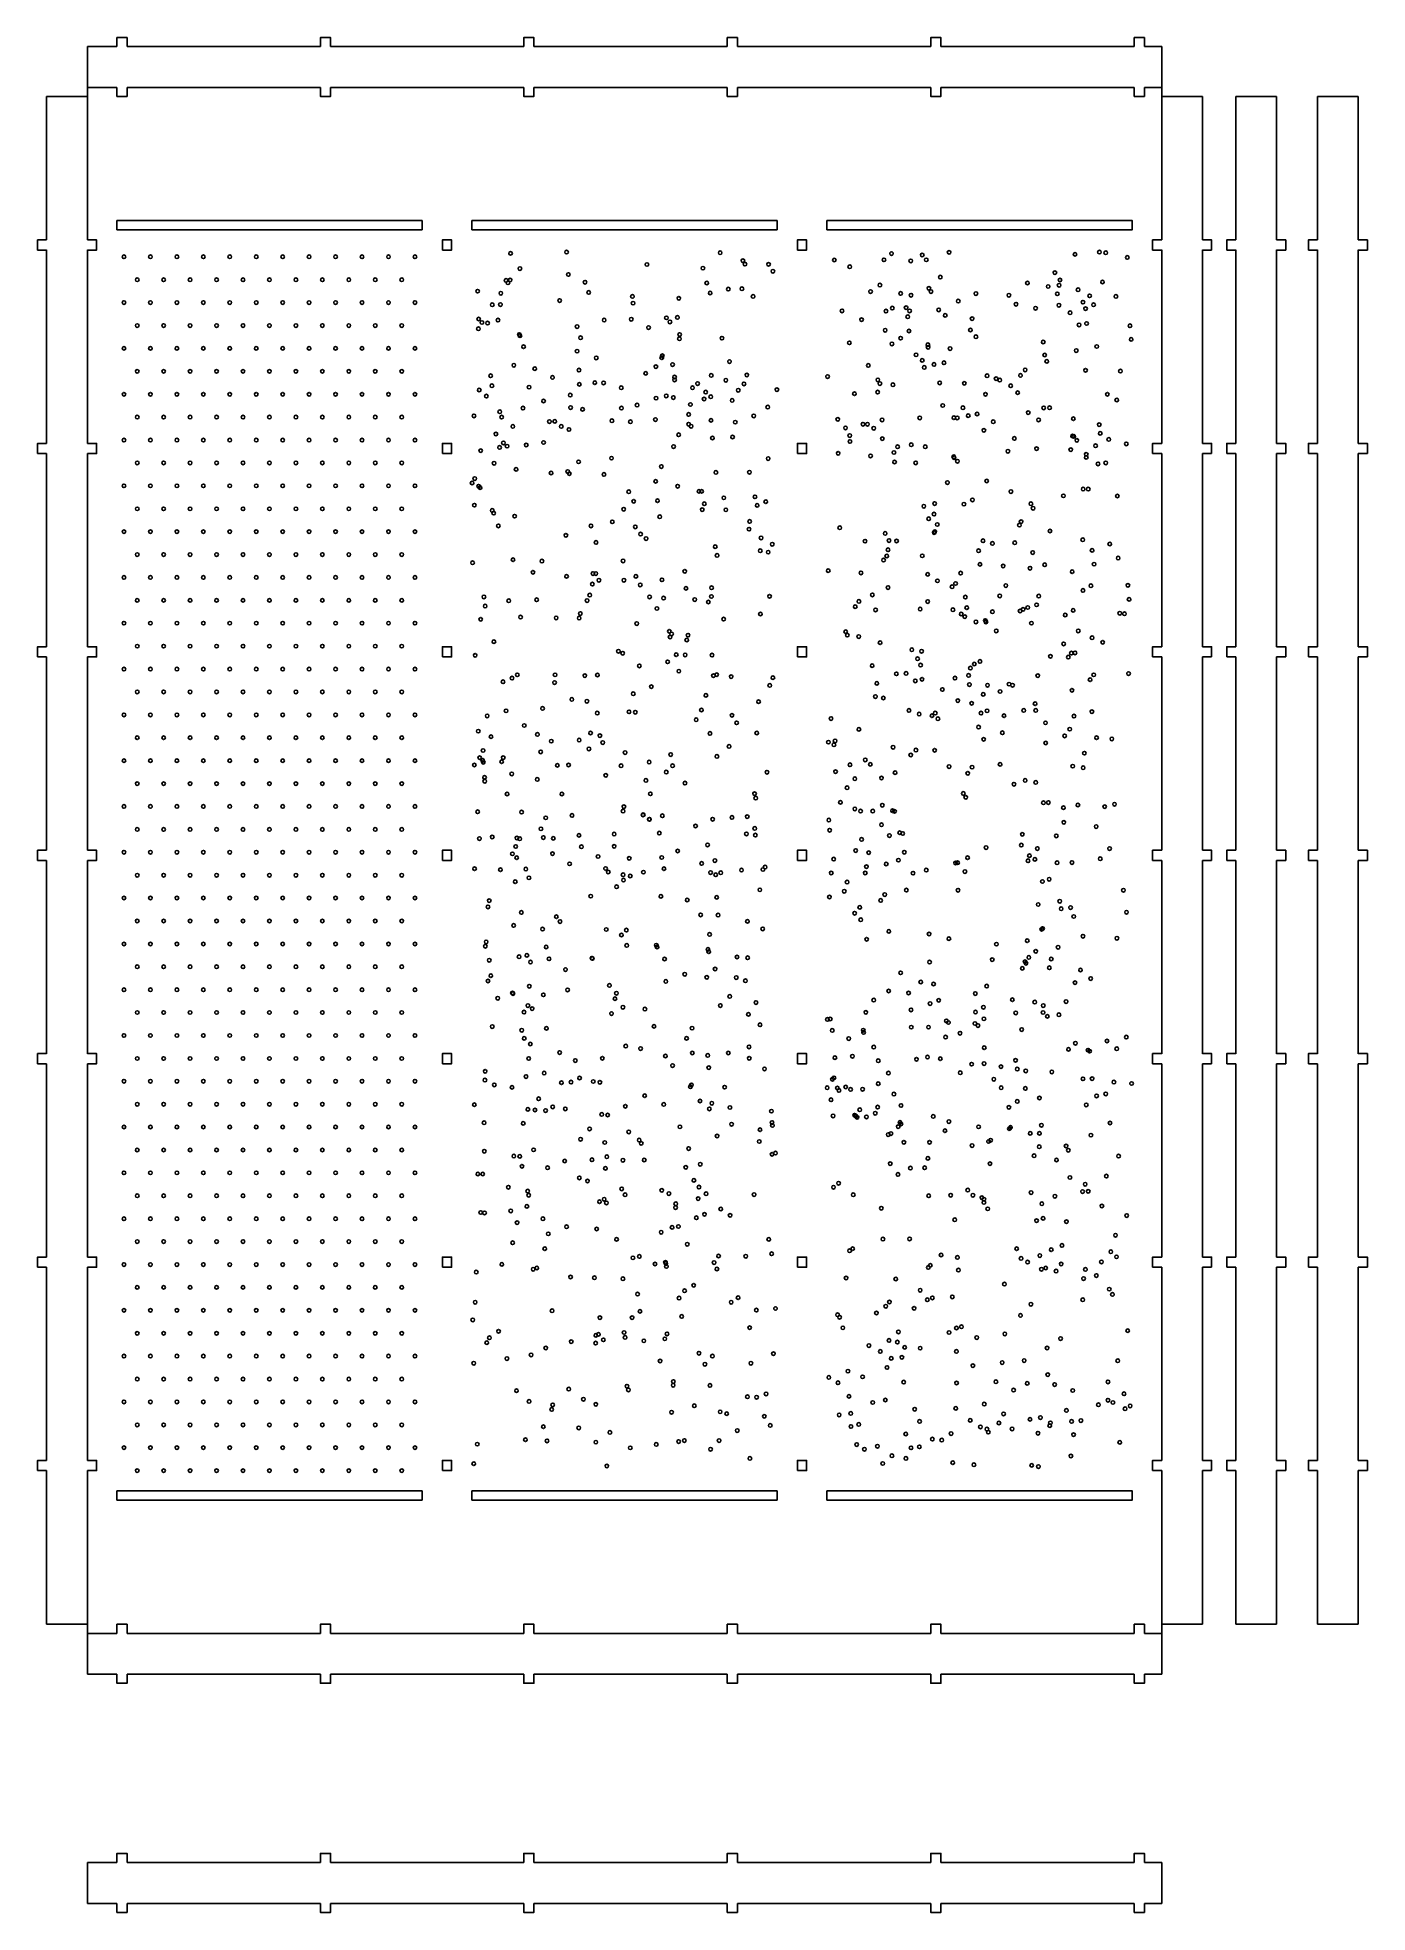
# Model space of a CAD drawing. Header units: millimetres. Extents: x -24 to 629, y -137 to 785.
import ezdxf

# ---------------------------------------------------------------- set-up
doc = ezdxf.new("R2010")
doc.units = ezdxf.units.MM

msp = doc.modelspace()

# ---------------------------------------------------------------- linework, layer by layer
for p, q in [((0, 780), (0, 760)), ((528, 780), (528, 760)), ((0, 755.5), (-20, 755.5)), ((548, 755.5), (528, 755.5)), ((584.49, 755.5), (564.49, 755.5)), ((624.64, 755.5), (604.64, 755.5)), ((0, 4.5), (-20, 4.5)), ((0, 0), (0, -20)), ((548, 4.5), (528, 4.5)), ((528, 0), (528, -20)), ((584.49, 4.5), (564.49, 4.5)), ((624.64, 4.5), (604.64, 4.5)), ((0, -112.71), (0, -132.71)), ((528, -112.71), (528, -132.71))]:
    msp.add_line(p, q)
for points in [[(19.5, 780), (19.5, 784.5), (14.5, 784.5), (14.5, 780)], [(119.5, 780), (119.5, 784.5), (114.5, 784.5), (114.5, 780)], [(219.5, 780), (219.5, 784.5), (214.5, 784.5), (214.5, 780)], [(319.5, 780), (319.5, 784.5), (314.5, 784.5), (314.5, 780)], [(419.5, 780), (419.5, 784.5), (414.5, 784.5), (414.5, 780)], [(519.5, 780), (519.5, 784.5), (514.5, 784.5), (514.5, 780)], [(0, 780), (14.5, 780)], [(19.5, 780), (114.5, 780)], [(119.5, 780), (214.5, 780)], [(214.5, 780), (214.54, 780)], [(219.5, 780), (314.5, 780)], [(319.5, 780), (414.5, 780)], [(419.5, 780), (514.5, 780)], [(519.5, 780), (528, 780)], [(14.5, 760), (0, 760), (0, 685)], [(0, 760), (14.5, 760)], [(14.5, 755.5), (19.5, 755.5), (19.5, 760)], [(14.5, 760), (14.5, 755.5)], [(19.5, 760), (19.5, 755.5), (14.5, 755.5), (14.5, 760)], [(114.5, 760), (19.5, 760)], [(19.5, 760), (114.5, 760)], [(114.5, 755.5), (119.5, 755.5), (119.5, 760)], [(114.5, 760), (114.5, 755.5)], [(119.5, 760), (119.5, 755.5), (114.5, 755.5), (114.5, 760)], [(214.5, 760), (119.5, 760)], [(119.5, 760), (214.5, 760)], [(214.5, 755.5), (219.5, 755.5), (219.5, 760), (219.47, 760)], [(214.5, 760), (214.5, 755.5)], [(214.5, 760), (214.54, 760)], [(219.5, 760), (219.5, 755.5), (214.5, 755.5), (214.5, 760)], [(314.5, 760), (219.5, 760)], [(219.5, 760), (314.5, 760)], [(314.5, 755.5), (319.5, 755.5), (319.5, 760), (319.5, 760)], [(314.51, 760), (314.5, 760), (314.5, 755.5)], [(319.5, 760), (319.5, 755.5), (314.5, 755.5), (314.5, 760)], [(414.5, 760), (319.5, 760)], [(319.5, 760), (414.5, 760)], [(414.5, 755.5), (419.5, 755.5), (419.5, 760)], [(414.58, 760), (414.5, 760), (414.5, 755.5)], [(419.5, 760), (419.5, 755.5), (414.5, 755.5), (414.5, 760)], [(514.5, 760), (419.5, 760)], [(419.5, 760), (514.5, 760)], [(514.5, 755.5), (519.5, 755.5), (519.5, 760)], [(514.5, 760), (514.5, 755.5)], [(519.5, 760), (519.5, 755.5), (514.5, 755.5), (514.5, 760)], [(528, 685), (528, 760), (519.5, 760)], [(519.5, 760), (528, 760)], [(-20, 685), (-20, 755.5)], [(0, 685), (0, 755.5)], [(528, 685), (528, 755.5)], [(548, 685), (548, 755.5)], [(564.49, 685), (564.49, 755.5)], [(584.49, 685), (584.49, 755.5)], [(604.64, 685), (604.64, 755.5)], [(624.64, 685), (624.64, 755.5)], [(-20, 685), (-24.5, 685), (-24.5, 680)], [(0, 680), (4.5, 680), (4.5, 685), (0, 685)], [(0, 685), (4.5, 685), (4.5, 680)], [(528, 685), (523.5, 685), (523.5, 680)], [(528, 685), (523.5, 685), (523.5, 680)], [(548, 685), (552.5, 685), (552.5, 680)], [(564.49, 685), (559.99, 685), (559.99, 680)], [(584.49, 685), (588.99, 685), (588.99, 680)], [(604.64, 685), (600.14, 685), (600.14, 680)], [(624.64, 685), (629.14, 685), (629.14, 680)], [(-24.5, 680), (-20, 680), (-20, 680.04)], [(-20, 585), (-20, 680)], [(4.5, 680), (0, 680), (0, 680.04)], [(0, 680), (0, 585)], [(0, 585), (0, 680)], [(523.5, 680), (528, 680), (528, 680.04)], [(523.5, 680), (528, 680), (528, 680.04)], [(528, 585), (528, 680)], [(528, 585), (528, 680)], [(552.5, 680), (548, 680), (548, 680.04)], [(548, 585), (548, 680)], [(559.99, 680), (564.49, 680), (564.49, 680.04)], [(564.49, 585), (564.49, 680)], [(588.99, 680), (584.49, 680), (584.49, 680.04)], [(584.49, 585), (584.49, 680)], [(600.14, 680), (604.64, 680), (604.64, 680.04)], [(604.64, 585), (604.64, 680)], [(629.14, 680), (624.64, 680), (624.64, 680.04)], [(624.64, 585), (624.64, 680)], [(-20, 585), (-24.5, 585), (-24.5, 580)], [(0, 580), (4.5, 580), (4.5, 585), (0, 585)], [(0, 585), (4.5, 585), (4.5, 580)], [(528, 585), (523.5, 585), (523.5, 580)], [(528, 585), (523.5, 585), (523.5, 580)], [(548, 585), (552.5, 585), (552.5, 580)], [(564.49, 585), (559.99, 585), (559.99, 580)], [(584.49, 585), (588.99, 585), (588.99, 580)], [(604.64, 585), (600.14, 585), (600.14, 580)], [(624.64, 585), (629.14, 585), (629.14, 580)], [(-24.5, 580), (-20, 580), (-20, 580.05)], [(-20, 485), (-20, 580)], [(4.5, 580), (0, 580), (0, 580.05)], [(0, 580), (0, 485)], [(0, 485), (0, 580)], [(523.5, 580), (528, 580), (528, 580.05)], [(523.5, 580), (528, 580), (528, 580.05)], [(528, 485), (528, 580)], [(528, 485), (528, 580)], [(552.5, 580), (548, 580), (548, 580.05)], [(548, 485), (548, 580)], [(559.99, 580), (564.49, 580), (564.49, 580.05)], [(564.49, 485), (564.49, 580)], [(588.99, 580), (584.49, 580), (584.49, 580.05)], [(584.49, 485), (584.49, 580)], [(600.14, 580), (604.64, 580), (604.64, 580.05)], [(604.64, 485), (604.64, 580)], [(629.14, 580), (624.64, 580), (624.64, 580.05)], [(624.64, 485), (624.64, 580)], [(-20, 485), (-24.5, 485), (-24.5, 480)], [(-24.5, 480), (-20, 480)], [(-20, 385), (-20, 480)], [(0, 480), (4.5, 480), (4.5, 485), (0, 485)], [(0, 485), (4.5, 485), (4.5, 480)], [(0, 480), (0, 385)], [(0, 385), (0, 480)], [(4.5, 480), (0, 480)], [(528, 485), (523.5, 485), (523.5, 480)], [(528, 485), (523.5, 485), (523.5, 480)], [(523.5, 480), (528, 480)], [(523.5, 480), (528, 480)], [(528, 385), (528, 480)], [(528, 385), (528, 480)], [(548, 485), (552.5, 485), (552.5, 480)], [(548, 385), (548, 480)], [(552.5, 480), (548, 480)], [(564.49, 485), (559.99, 485), (559.99, 480)], [(559.99, 480), (564.49, 480)], [(564.49, 385), (564.49, 480)], [(584.49, 485), (588.99, 485), (588.99, 480)], [(584.49, 385), (584.49, 480)], [(588.99, 480), (584.49, 480)], [(604.64, 485), (600.14, 485), (600.14, 480)], [(600.14, 480), (604.64, 480)], [(604.64, 385), (604.64, 480)], [(624.64, 485), (629.14, 485), (629.14, 480)], [(624.64, 385), (624.64, 480)], [(629.14, 480), (624.64, 480)], [(-20, 384.99), (-20, 385), (-24.5, 385), (-24.5, 380)], [(-24.5, 380), (-20, 380)], [(-20, 285), (-20, 380)], [(0, 380), (4.5, 380), (4.5, 385), (0, 385)], [(0, 384.99), (0, 385), (4.5, 385), (4.5, 380)], [(0, 380), (0, 285)], [(0, 285), (0, 380)], [(4.5, 380), (0, 380)], [(528, 384.99), (528, 385), (523.5, 385), (523.5, 380)], [(528, 384.99), (528, 385), (523.5, 385), (523.5, 380)], [(523.5, 380), (528, 380)], [(523.5, 380), (528, 380)], [(528, 285), (528, 380)], [(528, 285), (528, 380)], [(548, 384.99), (548, 385), (552.5, 385), (552.5, 380)], [(548, 285), (548, 380)], [(552.5, 380), (548, 380)], [(564.49, 384.99), (564.49, 385), (559.99, 385), (559.99, 380)], [(559.99, 380), (564.49, 380)], [(564.49, 285), (564.49, 380)], [(584.49, 384.99), (584.49, 385), (588.99, 385), (588.99, 380)], [(584.49, 285), (584.49, 380)], [(588.99, 380), (584.49, 380)], [(604.64, 384.99), (604.64, 385), (600.14, 385), (600.14, 380)], [(600.14, 380), (604.64, 380)], [(604.64, 285), (604.64, 380)], [(624.64, 384.99), (624.64, 385), (629.14, 385), (629.14, 380)], [(624.64, 285), (624.64, 380)], [(629.14, 380), (624.64, 380)], [(-20, 284.97), (-20, 285), (-24.5, 285), (-24.5, 280)], [(-24.5, 280), (-20, 280)], [(-20, 185), (-20, 280)], [(0, 280), (4.5, 280), (4.5, 285), (0, 285)], [(0, 284.97), (0, 285), (4.5, 285), (4.5, 280)], [(0, 280), (0, 185)], [(0, 185), (0, 280)], [(4.5, 280), (0, 280)], [(528, 284.97), (528, 285), (523.5, 285), (523.5, 280)], [(528, 284.97), (528, 285), (523.5, 285), (523.5, 280)], [(523.5, 280), (528, 280)], [(523.5, 280), (528, 280)], [(528, 185), (528, 280)], [(528, 185), (528, 280)], [(548, 284.97), (548, 285), (552.5, 285), (552.5, 280)], [(548, 185), (548, 280)], [(552.5, 280), (548, 280)], [(564.49, 284.97), (564.49, 285), (559.99, 285), (559.99, 280)], [(559.99, 280), (564.49, 280)], [(564.49, 185), (564.49, 280)], [(584.49, 284.97), (584.49, 285), (588.99, 285), (588.99, 280)], [(584.49, 185), (584.49, 280)], [(588.99, 280), (584.49, 280)], [(604.64, 284.97), (604.64, 285), (600.14, 285), (600.14, 280)], [(600.14, 280), (604.64, 280)], [(604.64, 185), (604.64, 280)], [(624.64, 284.97), (624.64, 285), (629.14, 285), (629.14, 280)], [(624.64, 185), (624.64, 280)], [(629.14, 280), (624.64, 280)], [(-20, 185), (-24.5, 185), (-24.5, 180)], [(0, 185), (4.5, 185), (4.5, 180)], [(0.03, 180), (4.5, 180), (4.5, 185), (0.03, 185)], [(528, 185), (523.5, 185), (523.5, 180)], [(528, 185), (523.5, 185), (523.5, 180)], [(548, 185), (552.5, 185), (552.5, 180)], [(564.49, 185), (559.99, 185), (559.99, 180)], [(584.49, 185), (588.99, 185), (588.99, 180)], [(604.64, 185), (600.14, 185), (600.14, 180)], [(624.64, 185), (629.14, 185), (629.14, 180)], [(-24.5, 180), (-20, 180), (-20, 180.06)], [(-20, 85), (-20, 180)], [(4.5, 180), (0, 180), (0, 180.06)], [(0, 180), (0.03, 180)], [(0, 180), (0, 85)], [(0, 85), (0, 180)], [(523.5, 180), (528, 180), (528, 180.06)], [(523.5, 180), (528, 180), (528, 180.06)], [(528, 85), (528, 180)], [(528, 85), (528, 180)], [(552.5, 180), (548, 180), (548, 180.06)], [(548, 85), (548, 180)], [(559.99, 180), (564.49, 180), (564.49, 180.06)], [(564.49, 85), (564.49, 180)], [(588.99, 180), (584.49, 180), (584.49, 180.06)], [(584.49, 85), (584.49, 180)], [(600.14, 180), (604.64, 180), (604.64, 180.06)], [(604.64, 85), (604.64, 180)], [(629.14, 180), (624.64, 180), (624.64, 180.06)], [(624.64, 85), (624.64, 180)], [(-20, 85), (-24.5, 85), (-24.5, 80)], [(0, 80), (4.5, 80), (4.5, 85), (0, 85)], [(0, 85), (4.5, 85), (4.5, 80)], [(528, 85), (523.5, 85), (523.5, 80)], [(528, 85), (523.5, 85), (523.5, 80)], [(548, 85), (552.5, 85), (552.5, 80)], [(564.49, 85), (559.99, 85), (559.99, 80)], [(584.49, 85), (588.99, 85), (588.99, 80)], [(604.64, 85), (600.14, 85), (600.14, 80)], [(624.64, 85), (629.14, 85), (629.14, 80)], [(-24.5, 80), (-20, 80)], [(-20, 4.5), (-20, 80)], [(0, 80), (0, 0)], [(0, 4.5), (0, 80)], [(4.5, 80), (0, 80)], [(519.5, 0), (528, 0), (528, 80)], [(523.5, 80), (528, 80)], [(523.5, 80), (528, 80)], [(528, 4.5), (528, 80)], [(548, 4.5), (548, 80)], [(552.5, 80), (548, 80)], [(559.99, 80), (564.49, 80)], [(564.49, 4.5), (564.49, 80)], [(588.99, 80), (584.49, 80)], [(584.49, 4.5), (584.49, 80)], [(600.14, 80), (604.64, 80)], [(604.64, 4.5), (604.64, 80)], [(624.64, 4.5), (624.64, 80)], [(629.14, 80), (624.64, 80)], [(0, 0), (14.5, 0)], [(0, 0), (14.5, 0)], [(19.5, 0), (19.5, 4.5), (14.5, 4.5), (14.5, 0)], [(19.5, 0), (19.5, 4.5), (14.5, 4.5), (14.5, 0)], [(19.5, 0), (114.5, 0)], [(19.5, 0), (114.5, 0)], [(119.5, 0), (119.5, 4.5), (114.5, 4.5), (114.5, 0)], [(119.5, 0), (119.5, 4.5), (114.5, 4.5), (114.5, 0)], [(119.5, 0), (214.5, 0)], [(119.5, 0), (214.5, 0)], [(219.5, 0), (219.5, 4.5), (214.5, 4.5), (214.5, 0)], [(219.5, 0), (219.5, 4.5), (214.5, 4.5), (214.5, 0)], [(214.5, 0), (214.54, 0)], [(214.5, 0), (214.54, 0)], [(219.5, 0), (314.5, 0)], [(219.5, 0), (314.5, 0)], [(319.5, 0), (319.5, 4.5), (314.5, 4.5), (314.5, 0)], [(319.5, 0), (319.5, 4.5), (314.5, 4.5), (314.5, 0)], [(319.5, 0), (414.5, 0)], [(319.5, 0), (414.5, 0)], [(419.5, 0), (419.5, 4.5), (414.5, 4.5), (414.5, 0)], [(419.5, 0), (419.5, 4.5), (414.5, 4.5), (414.5, 0)], [(419.5, 0), (514.5, 0)], [(419.5, 0), (514.5, 0)], [(519.5, 0), (519.5, 4.5), (514.5, 4.5), (514.5, 0)], [(519.5, 0), (519.5, 4.5), (514.5, 4.5), (514.5, 0)], [(519.5, 0), (528, 0)], [(0, -20), (14.5, -20)], [(19.5, -20), (19.5, -24.5), (14.5, -24.5), (14.5, -20)], [(19.5, -20), (114.5, -20)], [(119.5, -20), (119.5, -24.5), (114.5, -24.5), (114.5, -20)], [(119.5, -20), (214.5, -20)], [(214.5, -20), (214.54, -20)], [(219.5, -20), (219.5, -24.5), (214.5, -24.5), (214.5, -20)], [(219.5, -20), (314.5, -20)], [(319.5, -20), (319.5, -24.5), (314.5, -24.5), (314.5, -20)], [(319.5, -20), (414.5, -20)], [(419.5, -20), (419.5, -24.5), (414.5, -24.5), (414.5, -20)], [(419.5, -20), (514.5, -20)], [(519.5, -20), (519.5, -24.5), (514.5, -24.5), (514.5, -20)], [(519.5, -20), (528, -20)], [(19.5, -112.71), (19.5, -108.21), (14.5, -108.21), (14.5, -112.71)], [(119.5, -112.71), (119.5, -108.21), (114.5, -108.21), (114.5, -112.71)], [(219.5, -112.71), (219.5, -108.21), (214.5, -108.21), (214.5, -112.71)], [(319.5, -112.71), (319.5, -108.21), (314.5, -108.21), (314.5, -112.71)], [(419.5, -112.71), (419.5, -108.21), (414.5, -108.21), (414.5, -112.71)], [(519.5, -112.71), (519.5, -108.21), (514.5, -108.21), (514.5, -112.71)], [(0, -112.71), (14.5, -112.71)], [(19.5, -112.71), (114.5, -112.71)], [(119.5, -112.71), (214.5, -112.71)], [(214.5, -112.71), (214.54, -112.71)], [(219.5, -112.71), (314.5, -112.71)], [(319.5, -112.71), (414.5, -112.71)], [(419.5, -112.71), (514.5, -112.71)], [(519.5, -112.71), (528, -112.71)], [(0, -132.71), (14.5, -132.71)], [(19.5, -132.71), (19.5, -137.21), (14.5, -137.21), (14.5, -132.71)], [(19.5, -132.71), (114.5, -132.71)], [(119.5, -132.71), (119.5, -137.21), (114.5, -137.21), (114.5, -132.71)], [(119.5, -132.71), (214.5, -132.71)], [(214.5, -132.71), (214.54, -132.71)], [(219.5, -132.71), (219.5, -137.21), (214.5, -137.21), (214.5, -132.71)], [(219.5, -132.71), (314.5, -132.71)], [(319.5, -132.71), (319.5, -137.21), (314.5, -137.21), (314.5, -132.71)], [(319.5, -132.71), (414.5, -132.71)], [(419.5, -132.71), (419.5, -137.21), (414.5, -137.21), (414.5, -132.71)], [(419.5, -132.71), (514.5, -132.71)], [(519.5, -132.71), (519.5, -137.21), (514.5, -137.21), (514.5, -132.71)], [(519.5, -132.71), (528, -132.71)]]:
    msp.add_lwpolyline(points)
for points in [[(14.5, 690), (164.5, 690), (164.5, 694.5), (14.5, 694.5)], [(189, 690), (339, 690), (339, 694.5), (189, 694.5)], [(363.5, 690), (513.5, 690), (513.5, 694.5), (363.5, 694.5)], [(174.5, 680), (179, 680), (179, 685), (174.5, 685)], [(349, 680), (353.5, 680), (353.5, 685), (349, 685)], [(174.5, 580), (179, 580), (179, 585), (174.5, 585)], [(349, 580), (353.5, 580), (353.5, 585), (349, 585)], [(174.5, 480), (179, 480), (179, 485), (174.5, 485)], [(349, 480), (353.5, 480), (353.5, 485), (349, 485)], [(174.5, 380), (179, 380), (179, 385), (174.5, 385)], [(349, 380), (353.5, 380), (353.5, 385), (349, 385)], [(174.5, 280), (179, 280), (179, 285), (174.5, 285)], [(349, 280), (353.5, 280), (353.5, 285), (349, 285)], [(174.5, 180), (179, 180), (179, 185), (174.5, 185)], [(349, 180), (353.5, 180), (353.5, 185), (349, 185)], [(174.5, 80), (179, 80), (179, 85), (174.5, 85)], [(349, 80), (353.5, 80), (353.5, 85), (349, 85)], [(14.5, 70), (164.5, 70), (164.5, 65.5), (14.5, 65.5)], [(189, 70), (339, 70), (339, 65.5), (189, 65.5)], [(363.5, 70), (513.5, 70), (513.5, 65.5), (363.5, 65.5)]]:
    msp.add_lwpolyline(points, close=True)
for centre in [(18, 676.7), (31, 676.7), (44, 676.7), (57, 676.7), (70, 676.7), (83, 676.7), (96, 676.7), (109, 676.7), (122, 676.7), (135, 676.7), (148, 676.7), (161, 676.7), (208, 678.4), (235.5, 679), (275, 672.9), (311, 678.7), (322.2, 674.8), (323.2, 673.1), (334.8, 673), (367.1, 675.1), (391.5, 675.2), (395.2, 678.3), (404.7, 674.7), (410.3, 677.6), (412.3, 675.2), (423.5, 678.9), (485.4, 677.9), (497.4, 679), (500.5, 678.7), (511.1, 676.4), (24.5, 665.4), (37.5, 665.4), (50.5, 665.4), (63.5, 665.4), (76.5, 665.4), (89.5, 665.4), (102.5, 665.4), (115.5, 665.4), (128.5, 665.4), (141.5, 665.4), (154.5, 665.4), (205.8, 665.1), (206.7, 663.9), (207.8, 665.3), (212.6, 670.9), (236.4, 668), (244.6, 664.2), (302.5, 671.1), (304.4, 663.8), (336.9, 669.6), (374.7, 671.8), (389.5, 662.8), (419.2, 666.7), (462, 663.8), (475.5, 668.9), (478, 665.3), (498.9, 664.3), (18, 654.2), (31, 654.2), (44, 654.2), (57, 654.2), (70, 654.2), (83, 654.2), (96, 654.2), (109, 654.2), (122, 654.2), (135, 654.2), (148, 654.2), (161, 654.2), (191.8, 659.8), (203.2, 658.8), (232.1, 655.2), (246.4, 659.2), (267.9, 657.2), (268.2, 653.9), (290.7, 656.3), (306.1, 658.9), (315, 660.8), (321.7, 661), (327.2, 657.2), (384.9, 659.6), (399.7, 658.7), (404.8, 657.8), (413.6, 661.2), (414.6, 659.6), (428, 654.9), (436.7, 658.6), (452.9, 657.8), (472.2, 662.1), (476.7, 658.5), (477.6, 662.7), (486.9, 660.5), (489.3, 654.4), (492.6, 657.5), (505.5, 657.2), (192.3, 646.1), (193.9, 644.4), (199, 653.1), (201.8, 645.6), (203, 653.2), (254, 645.6), (267.3, 646), (284.6, 646.7), (286.3, 644.7), (290, 646.9), (370.9, 650.1), (380.5, 645.8), (392.5, 650), (395.6, 651.5), (402.4, 651.7), (403.2, 647.2), (404.1, 650.1), (418.4, 650.6), (421.6, 647.9), (434.8, 646.3), (456.4, 653.4), (466, 651.4), (477.5, 652.9), (483, 649.2), (490.6, 651.2), (494.5, 653.1), (24.5, 642.9), (37.5, 642.9), (50.5, 642.9), (63.5, 642.9), (76.5, 642.9), (89.5, 642.9), (102.5, 642.9), (115.5, 642.9), (128.5, 642.9), (141.5, 642.9), (154.5, 642.9), (192.2, 641.3), (196.7, 644.1), (212.3, 638.5), (212.6, 637.9), (240.7, 642.4), (242.4, 636.9), (275.8, 641.9), (291, 636.4), (291.1, 638.5), (311.9, 636.7), (392.1, 640.6), (399.7, 636.7), (403.8, 640.2), (434, 640.7), (436.7, 637.4), (487.4, 643.2), (491.1, 643.9), (512.4, 642.8), (513, 636.1), (18, 631.7), (31, 631.7), (44, 631.7), (57, 631.7), (70, 631.7), (83, 631.7), (96, 631.7), (109, 631.7), (122, 631.7), (135, 631.7), (148, 631.7), (161, 631.7), (214.4, 632.5), (240.7, 630.3), (250.1, 627), (282.3, 627.1), (282.6, 628.1), (374.5, 634.4), (395.4, 633.9), (407.3, 628.5), (413.1, 633.5), (413.2, 632.2), (424, 631.6), (469.8, 634.8), (470.5, 628.4), (486, 630.6), (496.1, 632.6), (24.5, 620.4), (37.5, 620.4), (50.5, 620.4), (63.5, 620.4), (76.5, 620.4), (89.5, 620.4), (102.5, 620.4), (115.5, 620.4), (128.5, 620.4), (141.5, 620.4), (154.5, 620.4), (198.2, 618.2), (209.6, 623.4), (219.9, 621.7), (228.6, 617.4), (241.6, 621), (274.4, 619.4), (279.4, 622.7), (287.6, 623.7), (288.6, 617.6), (306.6, 618.4), (315.6, 625.2), (324.1, 618.6), (363.8, 617.8), (383.8, 623.3), (410.3, 625.8), (411.3, 622.3), (416.1, 623.8), (421, 624.6), (442.2, 618.2), (446.6, 616.8), (458.6, 618.4), (460.9, 621.1), (471.5, 625.3), (490.6, 620.9), (507.7, 620.5), (18, 609.1), (31, 609.1), (44, 609.1), (57, 609.1), (70, 609.1), (83, 609.1), (96, 609.1), (109, 609.1), (122, 609.1), (135, 609.1), (148, 609.1), (161, 609.1), (192.6, 611.2), (196.1, 608.2), (198.8, 613.3), (217.1, 612.6), (237.3, 608.7), (241.8, 614), (249.4, 614.8), (253.7, 614.7), (262.4, 612.3), (284.5, 608.3), (288, 607.5), (288.6, 616.2), (297.4, 612.3), (299.9, 614.4), (303.9, 610.2), (306.4, 607.9), (313.8, 616), (319.9, 611.1), (322.7, 614.2), (338.9, 611.4), (377, 609.4), (388.4, 610.2), (388.5, 616.2), (389.5, 614.4), (395.9, 613.8), (418.9, 614.7), (431, 614.5), (441.4, 609.1), (448.4, 616.1), (453.8, 613.3), (457.2, 609.9), (501.3, 609.1), (190, 598.5), (202.7, 600.5), (214.1, 602.3), (224.2, 605.8), (237.5, 602.6), (243.4, 601.7), (262.5, 602.3), (270.2, 603.8), (279.5, 607.2), (295.5, 599.2), (296.4, 604.1), (303.1, 606.8), (316.9, 606.1), (327.5, 598.5), (334.4, 602.8), (420.4, 603.6), (430.3, 602.5), (432.9, 598.6), (437.3, 599.4), (462.4, 600.1), (470, 602.4), (472.9, 602.5), (505.9, 606.3), (24.5, 597.9), (37.5, 597.9), (50.5, 597.9), (63.5, 597.9), (76.5, 597.9), (89.5, 597.9), (102.5, 597.9), (115.5, 597.9), (128.5, 597.9), (141.5, 597.9), (154.5, 597.9), (200.8, 589.6), (203.6, 597.9), (209.1, 593.3), (227.1, 595.7), (229.7, 595.8), (232.9, 593.3), (236.7, 591.8), (257.8, 596.1), (266.9, 595.6), (279.2, 596.7), (290.6, 589.2), (295.5, 594.4), (296.7, 593.4), (306.5, 596.3), (318.4, 595.4), (368.8, 596.8), (372.6, 592.6), (381.2, 594.4), (383.4, 594.4), (386.5, 592.4), (390.6, 596.5), (409.1, 597.5), (425.9, 597.6), (427.5, 597.5), (440.6, 591.4), (445.2, 595.6), (467.5, 596.5), (484.6, 597.1), (497.3, 594.2), (497.8, 589.9), (18, 586.6), (31, 586.6), (44, 586.6), (57, 586.6), (70, 586.6), (83, 586.6), (96, 586.6), (109, 586.6), (122, 586.6), (135, 586.6), (148, 586.6), (161, 586.6), (193.3, 581.4), (202.6, 583), (204.5, 585.2), (206.3, 583.6), (215.7, 584.2), (224.2, 585.4), (288.1, 583.4), (307.2, 587.6), (317.1, 588.1), (369, 580.1), (374.7, 588.8), (374.8, 585.9), (390.7, 587.3), (396.4, 580.5), (398.2, 583.3), (404.9, 584.3), (411.8, 583.3), (452.4, 581.1), (455.6, 587.4), (466.5, 582.4), (483.3, 581.9), (484.2, 588.6), (484.8, 588.4), (486.3, 586.5), (495.5, 583.8), (502, 586.9), (510.6, 584.7), (24.5, 575.4), (37.5, 575.4), (50.5, 575.4), (63.5, 575.4), (76.5, 575.4), (89.5, 575.4), (102.5, 575.4), (115.5, 575.4), (128.5, 575.4), (141.5, 575.4), (154.5, 575.4), (199.9, 575.2), (210.7, 572.2), (236.1, 571.1), (241.4, 575.9), (257.6, 577.7), (282.1, 573.6), (308.9, 570.7), (325.4, 570.8), (334.6, 577.5), (384.9, 578.8), (396.7, 575.8), (407.1, 575.4), (425.8, 578.4), (426, 577.9), (427.6, 576.2), (490.9, 579.6), (490.9, 578.1), (496.7, 574.9), (500.5, 575.4), (18, 564.1), (31, 564.1), (44, 564.1), (57, 564.1), (70, 564.1), (83, 564.1), (96, 564.1), (109, 564.1), (122, 564.1), (135, 564.1), (148, 564.1), (161, 564.1), (189.1, 565.5), (190.4, 567.7), (192.3, 563.9), (193, 563.2), (227.9, 570.4), (236.9, 570.1), (253.9, 569.7), (279.3, 566.3), (290.1, 563.9), (300.6, 561.4), (301.9, 561.4), (422.7, 565.7), (442, 566.5), (489.4, 562.5), (491.9, 562.5), (24.5, 552.8), (37.5, 552.8), (50.5, 552.8), (63.5, 552.8), (76.5, 552.8), (89.5, 552.8), (102.5, 552.8), (115.5, 552.8), (128.5, 552.8), (141.5, 552.8), (154.5, 552.8), (190.2, 554.6), (263.6, 552.6), (266.1, 561.2), (268.5, 556.5), (280.2, 556.8), (302.2, 552.4), (303.2, 555.3), (312.8, 558.2), (313.8, 552.3), (328.1, 558.7), (329.2, 554.5), (333.4, 556.3), (411.1, 554.1), (416.4, 555.4), (430.8, 555.1), (435, 557.2), (453.9, 561.3), (463.7, 555.3), (464.8, 553.1), (479.7, 559.2), (506.2, 559.1), (199, 552), (199.7, 550.7), (202, 544.4), (210, 549.2), (247.5, 544.4), (258, 546.4), (269.3, 543.9), (281.3, 548.9), (325.5, 546.6), (369.8, 543.5), (413.5, 547.9), (416.1, 550.2), (417.7, 545.1), (458.1, 544.8), (458.9, 546.5), (18, 541.6), (31, 541.6), (44, 541.6), (57, 541.6), (70, 541.6), (83, 541.6), (96, 541.6), (109, 541.6), (122, 541.6), (135, 541.6), (148, 541.6), (161, 541.6), (235.2, 539.8), (250, 536.3), (271.9, 540.4), (274.6, 538.2), (308.6, 534.2), (325.2, 542.8), (331.1, 538.5), (336.6, 535.4), (382.2, 536.9), (392.1, 540.7), (394, 537.2), (397.7, 537), (416.2, 541.1), (416.5, 541.6), (440.2, 537.1), (444.8, 535.8), (455.8, 536.1), (473.1, 541.9), (489.2, 537.6), (502.5, 535.5), (24.5, 530.3), (37.5, 530.3), (50.5, 530.3), (63.5, 530.3), (76.5, 530.3), (89.5, 530.3), (102.5, 530.3), (115.5, 530.3), (128.5, 530.3), (141.5, 530.3), (154.5, 530.3), (189.3, 526.3), (209.2, 527.8), (223.4, 527.1), (263.3, 527.2), (309.5, 529.9), (330.7, 532.2), (334.6, 531.5), (391.3, 527.6), (392.9, 529.6), (393.5, 532.7), (410.3, 529.7), (438, 532.2), (438.7, 525.5), (450.1, 524.7), (464.6, 531.3), (470.5, 525.3), (493.8, 532.4), (494.8, 525.6), (506.6, 528.6), (18, 519.1), (31, 519.1), (44, 519.1), (57, 519.1), (70, 519.1), (83, 519.1), (96, 519.1), (109, 519.1), (122, 519.1), (135, 519.1), (148, 519.1), (161, 519.1), (219, 521.6), (235.5, 519.6), (248.2, 515.8), (248.5, 521), (249.9, 521), (251.4, 517.7), (263.7, 517.7), (269.6, 519.6), (271.7, 515.4), (282.4, 517.9), (293.6, 522.1), (364.1, 522.4), (380.2, 521.3), (413, 520.6), (417.8, 517.4), (426.7, 516.1), (429.2, 521.2), (463.3, 523.6), (484, 521.9), (24.5, 507.8), (37.5, 507.8), (50.5, 507.8), (63.5, 507.8), (76.5, 507.8), (89.5, 507.8), (102.5, 507.8), (115.5, 507.8), (128.5, 507.8), (141.5, 507.8), (154.5, 507.8), (194.9, 509.5), (207.1, 507.6), (220.8, 508.1), (245.6, 507.7), (246.9, 510.4), (276.3, 509.5), (283.2, 508.9), (294.2, 513.7), (298.5, 508.2), (305.2, 507), (306.7, 509.7), (306.8, 514), (335.3, 509.8), (379.2, 507.3), (385.8, 510.5), (393.5, 514.1), (413, 507.2), (425, 514.5), (431.5, 509.4), (448.4, 510), (451.4, 515.1), (467.6, 509.9), (489.3, 512.7), (493.2, 515), (511.4, 515.2), (512, 508.3), (193.3, 498.5), (195.5, 505), (212.9, 499.6), (230.4, 499.2), (241.7, 499.1), (242.3, 501.3), (279.9, 503.8), (312.7, 498.6), (330.8, 501.1), (377.4, 504.7), (387.4, 503.1), (409.3, 503.5), (425.4, 503.2), (429.5, 501.1), (431.2, 499.8), (432.2, 504.2), (436.7, 497.2), (441.3, 497.9), (441.6, 497.2), (444.8, 502.2), (458.4, 502.6), (459.9, 503.4), (462.2, 504.3), (466.5, 505.6), (480.6, 500.6), (484.5, 502.9), (507.4, 501.5), (509.7, 501.2), (18, 496.6), (31, 496.6), (44, 496.6), (57, 496.6), (70, 496.6), (83, 496.6), (96, 496.6), (109, 496.6), (122, 496.6), (135, 496.6), (148, 496.6), (161, 496.6), (270, 496.4), (286, 492.6), (286.4, 489.8), (287.1, 491.3), (294.6, 488.3), (295.2, 490.7), (372.7, 492.4), (373.5, 490.7), (379.1, 490), (446.7, 492.8), (464, 496.6), (487, 492.8), (493.8, 489.4), (24.5, 485.3), (37.5, 485.3), (50.5, 485.3), (63.5, 485.3), (76.5, 485.3), (89.5, 485.3), (102.5, 485.3), (115.5, 485.3), (128.5, 485.3), (141.5, 485.3), (154.5, 485.3), (190.6, 480.8), (199.8, 487.5), (261, 482.8), (263.1, 481.8), (289.4, 481.1), (293.8, 481), (307, 480.9), (389.6, 487), (405.2, 483.5), (408, 479.1), (410, 482.8), (473.3, 480.3), (479.8, 486.4), (482.1, 479.9), (483.6, 481.9), (485.4, 482), (499, 487.2), (18, 474), (31, 474), (44, 474), (57, 474), (70, 474), (83, 474), (96, 474), (109, 474), (122, 474), (135, 474), (148, 474), (161, 474), (208.7, 469.6), (211.3, 471.2), (229.9, 471.2), (244.5, 470.8), (250.7, 471.1), (271.3, 475.6), (285.2, 477.6), (290.7, 473), (307.7, 470.8), (309.3, 471.3), (316.4, 470.3), (336.9, 469.8), (385.7, 475.7), (397.6, 471.7), (402.4, 471.9), (409.5, 476), (426.4, 469.6), (433.1, 470.9), (434, 474.5), (435.9, 476.5), (438.7, 477.8), (467.1, 470.8), (494.6, 471.2), (511.7, 471.8), (24.5, 462.8), (37.5, 462.8), (50.5, 462.8), (63.5, 462.8), (76.5, 462.8), (89.5, 462.8), (102.5, 462.8), (115.5, 462.8), (128.5, 462.8), (141.5, 462.8), (154.5, 462.8), (204.3, 467.8), (229.6, 467.4), (268.3, 461.9), (277.2, 465.4), (304, 461.1), (335.4, 466), (387.3, 460.5), (388, 467), (406.9, 468.2), (410.2, 469), (420.2, 464), (433.5, 466.4), (440.3, 461.6), (442.4, 466.1), (448.6, 463), (453, 466.6), (454.7, 466.1), (483.9, 463.6), (492.8, 468.8), (18, 451.5), (31, 451.5), (44, 451.5), (57, 451.5), (70, 451.5), (83, 451.5), (96, 451.5), (109, 451.5), (122, 451.5), (135, 451.5), (148, 451.5), (161, 451.5), (196.5, 451), (205.8, 453.5), (223.7, 454.7), (238.1, 459.1), (245.5, 458.2), (250.6, 452.4), (266.2, 453), (269.3, 452.8), (301.8, 453.9), (316.8, 451.3), (329.9, 458), (391.2, 459.8), (403.8, 453.7), (408.8, 451.9), (415.1, 451.1), (416.7, 452.4), (427.8, 458.5), (434.6, 457.2), (439.2, 452.4), (442.2, 453.5), (450.5, 451.1), (460.2, 453.7), (465.8, 457), (466.1, 453.7), (484.9, 450.9), (493.7, 453.1), (192.1, 443.5), (214.7, 446.3), (221.2, 441.9), (247.3, 442.6), (299.2, 449.1), (306, 442.4), (319.1, 447.6), (329, 442.6), (365.5, 449.7), (379.2, 444.4), (418, 449.6), (438, 445.5), (449.7, 442.7), (470.9, 447.6), (482.8, 444.5), (24.5, 440.3), (37.5, 440.3), (50.5, 440.3), (63.5, 440.3), (76.5, 440.3), (89.5, 440.3), (102.5, 440.3), (115.5, 440.3), (128.5, 440.3), (141.5, 440.3), (154.5, 440.3), (194.5, 434), (198.4, 440.8), (222.8, 433.3), (228, 438.6), (241.7, 439.1), (246.5, 434.8), (251.9, 441.3), (253.3, 437.9), (264.3, 433), (315.4, 436), (364.2, 438.1), (366.9, 436.8), (367.5, 438.7), (396, 435.6), (407.2, 434.2), (416.4, 434.1), (440.5, 439.5), (471, 437.7), (480.3, 441.2), (490, 432.7), (496, 440.3), (503.5, 439.7), (18, 429), (31, 429), (44, 429), (57, 429), (70, 429), (83, 429), (96, 429), (109, 429), (122, 429), (135, 429), (148, 429), (161, 429), (190.2, 426.9), (192.8, 430.5), (194.3, 429.1), (194.6, 428.2), (203.6, 428.5), (204.4, 430.5), (231, 426.7), (236.5, 426.9), (262.3, 426.5), (276.1, 428.3), (284.5, 423.4), (286.7, 432), (287.6, 426.5), (309.4, 431.1), (334, 423.3), (367.7, 423.6), (374.8, 427), (382.3, 429.4), (384.8, 427.2), (397, 423.1), (404.7, 431.8), (423.5, 426.1), (434.8, 425.8), (448.6, 427.2), (484.3, 426.3), (489.4, 425.5), (24.5, 417.7), (37.5, 417.7), (50.5, 417.7), (63.5, 417.7), (76.5, 417.7), (89.5, 417.7), (102.5, 417.7), (115.5, 417.7), (128.5, 417.7), (141.5, 417.7), (154.5, 417.7), (195.2, 420.8), (195.3, 418.9), (208.6, 422.5), (221.1, 419.8), (254.8, 421.8), (274.5, 419.3), (293.7, 418), (373.4, 415.7), (377.2, 420.1), (390.3, 420.5), (432.7, 422.8), (455.4, 417.4), (460.9, 419.3), (466.1, 418.3), (18, 406.5), (31, 406.5), (44, 406.5), (57, 406.5), (70, 406.5), (83, 406.5), (96, 406.5), (109, 406.5), (122, 406.5), (135, 406.5), (148, 406.5), (161, 406.5), (206.3, 412.6), (233.2, 412.6), (263.7, 406.4), (276.7, 412.7), (327.9, 412.8), (328.5, 410.6), (370.1, 408.5), (377.2, 405.3), (390.7, 407.1), (430.5, 412.9), (431.7, 411), (469.9, 408.3), (472.3, 408.4), (479.7, 405.9), (486.8, 407.2), (500, 406.4), (504.8, 407.6), (191.8, 403.9), (213.4, 403.7), (222.9, 395.5), (225.3, 400.9), (238.2, 402.1), (263.3, 404.2), (273.1, 402.3), (273.2, 402.4), (276.2, 400.2), (276.2, 400.1), (282.6, 401.9), (298.9, 396.9), (307.3, 400.2), (316.8, 401.1), (324.3, 401.5), (328, 395.7), (364.4, 399.8), (380, 404.2), (386, 404.2), (390.3, 397.5), (395.7, 404.4), (396.7, 404.1), (479.9, 398.7), (495.8, 396.6), (24.5, 395.2), (37.5, 395.2), (50.5, 395.2), (63.5, 395.2), (76.5, 395.2), (89.5, 395.2), (102.5, 395.2), (115.5, 395.2), (128.5, 395.2), (141.5, 395.2), (154.5, 395.2), (192.7, 390.7), (199, 391.5), (210.5, 386.8), (211.1, 391), (212.5, 390.6), (224.1, 391.2), (229, 390.8), (241.6, 392.3), (242.8, 386.7), (258.9, 392.9), (258.9, 386.9), (281.1, 393.4), (304.8, 387.6), (323.9, 393), (328.3, 392.4), (364.8, 394.8), (380.5, 390.3), (394.2, 392.2), (399.2, 393.6), (400.7, 393.2), (441.7, 386.3), (459, 387.5), (459.5, 392.8), (476.2, 392), (18, 384), (31, 384), (44, 384), (57, 384), (70, 384), (83, 384), (96, 384), (109, 384), (122, 384), (135, 384), (148, 384), (161, 384), (208.9, 383.2), (211, 381.3), (228.6, 383.3), (237, 378.3), (251, 381.9), (266.3, 381), (282.3, 381.4), (290.1, 384.6), (301.9, 378.5), (308.4, 379.9), (366.8, 380.6), (377.6, 384.8), (384, 383.8), (392.6, 378.2), (398.6, 380.1), (401.5, 384), (426.7, 378.7), (427.7, 378.8), (432.6, 381.3), (462.3, 379.8), (463, 382.3), (465.7, 380.5), (466.9, 385.8), (476.6, 378.8), (483.9, 378.9), (497.8, 380.8), (502.4, 385.8), (24.5, 372.7), (37.5, 372.7), (50.5, 372.7), (63.5, 372.7), (76.5, 372.7), (89.5, 372.7), (102.5, 372.7), (115.5, 372.7), (128.5, 372.7), (141.5, 372.7), (154.5, 372.7), (190.3, 375.9), (203, 375.4), (210.3, 369.5), (215.5, 375.7), (217, 371.4), (254.7, 376), (256, 374.3), (263.3, 372.9), (263.5, 370.3), (266.8, 372.3), (273.3, 374.2), (283.4, 375.9), (306.3, 374), (308.8, 372.9), (311.3, 373.9), (321.5, 375.2), (332, 375.5), (333.1, 376.7), (365.6, 373.8), (373.4, 369.3), (382.3, 373.8), (382.9, 376.9), (405.8, 373.7), (412.3, 375.2), (431.3, 374.5), (469.4, 369.6), (472.7, 370.7), (18, 361.5), (31, 361.5), (44, 361.5), (57, 361.5), (70, 361.5), (83, 361.5), (96, 361.5), (109, 361.5), (122, 361.5), (135, 361.5), (148, 361.5), (161, 361.5), (197.5, 360.2), (247.4, 362.4), (260.1, 367), (281.9, 362.3), (294.8, 360.5), (309.3, 361.8), (330.5, 365.5), (364.7, 362), (372, 364.8), (389.9, 360.3), (391.9, 363.2), (402.5, 365.4), (427.9, 365.3), (477.9, 359.9), (509.2, 365.3), (24.5, 350.2), (37.5, 350.2), (50.5, 350.2), (63.5, 350.2), (76.5, 350.2), (89.5, 350.2), (102.5, 350.2), (115.5, 350.2), (128.5, 350.2), (141.5, 350.2), (154.5, 350.2), (196.9, 357.1), (213.3, 354.4), (230.5, 352.3), (232.3, 349.9), (301.4, 353.2), (310, 353.1), (324.4, 350), (377.1, 354), (379.6, 356.9), (380.1, 350.8), (467.3, 358.3), (478.6, 356.2), (483.2, 356.8), (484.8, 352.4), (510.7, 354.5), (209.5, 348), (223.7, 346.2), (255, 346), (262.5, 343.3), (264.9, 345.7), (305.8, 343.6), (331.9, 346.3), (383, 341.2), (393.9, 345.1), (413.7, 343.8), (423.4, 341.5), (461.9, 340.5), (469, 346.1), (469.5, 346.5), (489.3, 342.7), (506, 341.7), (18, 338.9), (31, 338.9), (44, 338.9), (57, 338.9), (70, 338.9), (83, 338.9), (96, 338.9), (109, 338.9), (122, 338.9), (135, 338.9), (148, 338.9), (161, 338.9), (195.6, 337.8), (196, 339.9), (212.2, 332.6), (216, 333.3), (225.5, 337.4), (226.9, 331.6), (248, 331.9), (248.2, 331.8), (265.1, 338.2), (279.6, 338.3), (280, 337.4), (283.7, 331.5), (305, 336.2), (305.4, 335.1), (319.3, 332.5), (324.5, 332.1), (444.7, 331.2), (446.8, 338.8), (462.7, 332.3), (466.1, 335.3), (473.7, 331.5), (477.1, 337.3), (24.5, 327.7), (37.5, 327.7), (50.5, 327.7), (63.5, 327.7), (76.5, 327.7), (89.5, 327.7), (102.5, 327.7), (115.5, 327.7), (128.5, 327.7), (141.5, 327.7), (154.5, 327.7), (197.5, 330.9), (198.3, 323.3), (217.8, 330), (235, 326.3), (293.6, 324), (304.4, 322.5), (308.5, 326.6), (318.9, 322.4), (399.7, 324.7), (413.9, 330), (459.5, 326.9), (460.8, 330.2), (461.3, 329.4), (472.8, 327.2), (488.1, 326.1), (493.1, 321.9), (18, 316.4), (31, 316.4), (44, 316.4), (57, 316.4), (70, 316.4), (83, 316.4), (96, 316.4), (109, 316.4), (122, 316.4), (135, 316.4), (148, 316.4), (161, 316.4), (196.9, 320.7), (208.9, 314.8), (209.2, 314.5), (217.2, 318.1), (224.1, 313.9), (236, 316.3), (256.6, 318.5), (260, 314.7), (284.3, 320.5), (315.7, 313.1), (323.4, 320.8), (393.8, 315.8), (403.6, 314.8), (409.6, 320.2), (415.9, 319.2), (436.4, 314.5), (442, 318.2), (485.4, 319.9), (24.5, 305.2), (37.5, 305.2), (50.5, 305.2), (63.5, 305.2), (76.5, 305.2), (89.5, 305.2), (102.5, 305.2), (115.5, 305.2), (128.5, 305.2), (141.5, 305.2), (154.5, 305.2), (201.7, 312.2), (214.6, 305.4), (216.5, 308.6), (218.6, 307.1), (257.6, 304.7), (259.3, 312), (263.2, 307.8), (274, 306.9), (311.1, 308.6), (324.9, 304.3), (328.6, 310.1), (382.6, 305.3), (386.5, 311.3), (404.8, 306.5), (414.2, 309.6), (418.4, 311.2), (436.5, 305.4), (440.4, 307.8), (454.6, 311.5), (456.3, 305), (465.6, 310.3), (469.7, 305.2), (469.8, 308.6), (471.8, 303.3), (477.5, 304.1), (481, 310.6), (199, 298.3), (213.5, 296.5), (225.6, 297.4), (278.5, 298.4), (297.2, 297.5), (330.6, 299.2), (363.7, 301.8), (365.1, 302), (366.1, 296.4), (381.3, 296.5), (381.5, 295.4), (404.9, 298), (413.4, 298), (422.2, 301.1), (423.2, 300.3), (428.9, 295), (436.2, 299.8), (437.7, 298.8), (440.6, 302.1), (459.2, 296.8), (18, 293.9), (31, 293.9), (44, 293.9), (57, 293.9), (70, 293.9), (83, 293.9), (96, 293.9), (109, 293.9), (122, 293.9), (135, 293.9), (148, 293.9), (161, 293.9), (214.7, 292.5), (217.7, 289.7), (232.1, 285.5), (264.6, 288.7), (271.9, 287.5), (294.5, 292.5), (297.3, 285.3), (315, 285.3), (325.2, 288.3), (374.2, 292.4), (386.5, 288.2), (421.8, 293.1), (440.8, 287.9), (482.2, 287.1), (485.6, 290.1), (491.8, 286.7), (492.6, 286.2), (501.1, 291.2), (505.9, 287.4), (510.6, 293.1), (24.5, 282.6), (37.5, 282.6), (50.5, 282.6), (63.5, 282.6), (76.5, 282.6), (89.5, 282.6), (102.5, 282.6), (115.5, 282.6), (128.5, 282.6), (141.5, 282.6), (154.5, 282.6), (195.5, 276.3), (216.9, 282.6), (239.8, 281.6), (253.1, 282.7), (284.1, 283.8), (287.6, 279.1), (304.9, 284.1), (305.4, 278.1), (325.3, 282.7), (332.8, 277.5), (367.4, 283), (376, 283.7), (388.7, 281.5), (407.5, 282.2), (412.9, 283.3), (419.2, 282.5), (434.6, 279.8), (440.7, 280.1), (449, 278.6), (456.2, 281.7), (457, 277.4), (461.2, 276.5), (474, 276), (18, 271.4), (31, 271.4), (44, 271.4), (57, 271.4), (70, 271.4), (83, 271.4), (96, 271.4), (109, 271.4), (122, 271.4), (135, 271.4), (148, 271.4), (161, 271.4), (195.4, 272), (200, 269.6), (208.7, 268.4), (215.6, 273.7), (224.5, 275.4), (233, 270.7), (237.7, 271), (241.9, 273), (248.6, 271.3), (251.9, 270.9), (296.4, 268.7), (296.9, 269.6), (313.2, 268.5), (363.6, 268.2), (366.2, 272.4), (366.9, 273.1), (368.6, 268.1), (369.4, 266.9), (372.7, 268.6), (375.1, 267.4), (381, 267.5), (388.7, 270.2), (393.7, 275.4), (429, 275.6), (445.5, 272.4), (449.1, 268.2), (461, 267.9), (489.3, 272.6), (493.8, 272.7), (504.5, 271), (513.2, 270.3), (24.5, 260.1), (37.5, 260.1), (50.5, 260.1), (63.5, 260.1), (76.5, 260.1), (89.5, 260.1), (102.5, 260.1), (115.5, 260.1), (128.5, 260.1), (141.5, 260.1), (154.5, 260.1), (190.2, 259.9), (216.5, 257.6), (220, 257.3), (221.8, 262.8), (228.7, 258.8), (234.9, 257.8), (264.4, 259.1), (273.9, 264.3), (283.3, 260), (301.1, 261.7), (305.7, 257.8), (306.9, 260.6), (315.8, 258.5), (365.5, 262.3), (379.6, 257.4), (388.4, 258.7), (396.4, 265.1), (399.9, 259.5), (452.9, 258.6), (457, 261.5), (467.9, 263.2), (490.9, 259.8), (496, 264.2), (500.5, 265.2), (18, 248.9), (31, 248.9), (44, 248.9), (57, 248.9), (70, 248.9), (83, 248.9), (96, 248.9), (109, 248.9), (122, 248.9), (135, 248.9), (148, 248.9), (161, 248.9), (195, 251), (214.2, 250.7), (225.2, 257), (246.8, 248), (252.8, 255.1), (255.7, 254.8), (291.2, 249), (316.6, 250.3), (336.2, 256.7), (336.5, 251.1), (336.7, 249.7), (366.5, 254.4), (377.1, 254.7), (377.7, 254.3), (378.3, 253.7), (382.9, 253.9), (387.2, 255.7), (398.5, 249.1), (399.4, 251.2), (399.9, 250.4), (415.7, 254.1), (423.4, 251.6), (438, 249), (453.1, 248.1), (453.7, 248.7), (468.9, 249.8), (502.6, 250.9), (242.4, 242.9), (254.3, 241.3), (266.1, 246.5), (271.2, 242.5), (272.2, 240.9), (309.5, 244.5), (330.2, 241.8), (330.6, 247.6), (393.6, 245.2), (394.9, 245.7), (401.3, 241.4), (413.9, 241.4), (421.5, 247.1), (434.8, 239.8), (442.9, 241.8), (443.9, 242.4), (463.4, 245.8), (467.8, 239.2), (467.9, 245.8), (481, 239.6), (493.2, 244.9), (24.5, 237.6), (37.5, 237.6), (50.5, 237.6), (63.5, 237.6), (76.5, 237.6), (89.5, 237.6), (102.5, 237.6), (115.5, 237.6), (128.5, 237.6), (141.5, 237.6), (154.5, 237.6), (195.1, 237), (209.6, 234.6), (212.5, 234.5), (213.6, 229.6), (219.3, 237.7), (234.6, 232.2), (248, 232.8), (255.3, 234.3), (263.2, 232.6), (273.7, 232.7), (295.5, 238.3), (301.2, 230.6), (336.5, 235.5), (338.2, 236.1), (394.6, 230.9), (413.1, 233.5), (443.6, 230.9), (465.3, 234.8), (476.3, 232.7), (482.1, 237.5), (506.8, 234.6), (18, 226.4), (31, 226.4), (44, 226.4), (57, 226.4), (70, 226.4), (83, 226.4), (96, 226.4), (109, 226.4), (122, 226.4), (135, 226.4), (148, 226.4), (161, 226.4), (191.9, 225.8), (194.3, 225.8), (226.2, 228.9), (241.8, 223.9), (245.8, 222.4), (254.6, 228.6), (294.1, 229.1), (298.1, 222.7), (369.2, 221.3), (398.4, 225.6), (404.5, 228.7), (411.5, 228.9), (482.9, 224.1), (490.4, 220.8), (500.8, 224.8), (24.5, 215.1), (37.5, 215.1), (50.5, 215.1), (63.5, 215.1), (76.5, 215.1), (89.5, 215.1), (102.5, 215.1), (115.5, 215.1), (128.5, 215.1), (141.5, 215.1), (154.5, 215.1), (206.9, 219.3), (216.4, 217.4), (216.9, 215.4), (251.7, 212.2), (254, 213.4), (255.1, 211.6), (262.6, 218.5), (264.3, 215.6), (282.3, 217.8), (285.8, 216.2), (289.2, 211.2), (300.2, 213.7), (300.6, 219.4), (304.1, 216.1), (327.7, 215.7), (366.7, 219.3), (376.4, 215.6), (413.5, 215.1), (424.3, 215.4), (432.7, 217.9), (435.2, 215.4), (439.6, 214.2), (440.6, 213.4), (440.6, 211.8), (463.8, 216.7), (469.1, 211.2), (475.5, 214.9), (489.1, 217.2), (491.9, 217.3), (18, 203.8), (31, 203.8), (44, 203.8), (57, 203.8), (70, 203.8), (83, 203.8), (96, 203.8), (109, 203.8), (122, 203.8), (135, 203.8), (148, 203.8), (161, 203.8), (193.3, 206.9), (195.2, 206.7), (208.1, 207.7), (211.2, 201.9), (216, 209.9), (223.9, 203.8), (289.1, 209.3), (299.3, 204.3), (303.3, 206), (311.3, 208.6), (315.9, 205.5), (390.2, 209), (426.3, 203.3), (442.5, 208.7), (466.5, 202.9), (469.7, 204), (481.2, 202.4), (498.6, 210.1), (510.8, 205.4), (226.5, 196.4), (235.5, 199.9), (250.3, 198.8), (260.1, 193.7), (282, 197.2), (287.4, 199.6), (290.5, 200), (334.9, 193.7), (391, 193.8), (404.1, 193.9), (505.3, 195.7), (24.5, 192.6), (37.5, 192.6), (50.5, 192.6), (63.5, 192.6), (76.5, 192.6), (89.5, 192.6), (102.5, 192.6), (115.5, 192.6), (128.5, 192.6), (141.5, 192.6), (154.5, 192.6), (209, 192), (224.8, 189.1), (268.1, 184.6), (271.3, 185.3), (294.8, 191.3), (310.2, 185.5), (323.6, 185.4), (336.3, 186.6), (374.6, 188.1), (376.1, 189.1), (419.6, 186), (427.6, 184.8), (456.7, 189.1), (458.9, 184.3), (468.1, 185.7), (473.7, 188.6), (479, 190.7), (503, 187.6), (505.8, 185.1), (18, 181.3), (31, 181.3), (44, 181.3), (57, 181.3), (70, 181.3), (83, 181.3), (96, 181.3), (109, 181.3), (122, 181.3), (135, 181.3), (148, 181.3), (161, 181.3), (191.1, 177.6), (203.7, 181.4), (219.1, 179), (220.9, 179.6), (237.5, 175.2), (249.2, 174.8), (263.2, 174.3), (279, 181.6), (284.1, 182.4), (284.3, 181.8), (284.6, 180.4), (308, 182.3), (309.4, 179.1), (372.9, 174.7), (413.3, 179.9), (414.3, 180.9), (428.1, 178.6), (462.1, 182.5), (468.9, 179), (471, 179.6), (476.1, 178.1), (478.6, 181.6), (489.6, 174.4), (490.5, 178.9), (495.9, 175.9), (498.4, 182.6), (24.5, 170.1), (37.5, 170.1), (50.5, 170.1), (63.5, 170.1), (76.5, 170.1), (89.5, 170.1), (102.5, 170.1), (115.5, 170.1), (128.5, 170.1), (141.5, 170.1), (154.5, 170.1), (270.4, 166.8), (293.5, 168.4), (298, 171.1), (397.3, 174.2), (409.3, 168.7), (425.1, 165.4), (450.7, 171.7), (502.2, 169.2), (503.8, 166.6), (18, 158.8), (31, 158.8), (44, 158.8), (57, 158.8), (70, 158.8), (83, 158.8), (96, 158.8), (109, 158.8), (122, 158.8), (135, 158.8), (148, 158.8), (161, 158.8), (190.6, 162.8), (228.4, 158.6), (271.6, 158.3), (290.8, 164.8), (316.4, 162.8), (319.8, 165), (328.8, 158.9), (338.2, 159.7), (368.7, 156.6), (387.8, 157.5), (392.4, 160.8), (394.2, 162.9), (406.3, 159.8), (412.8, 164), (415.3, 164.9), (458.6, 156.3), (463.7, 161.8), (489.2, 164), (24.5, 147.5), (37.5, 147.5), (50.5, 147.5), (63.5, 147.5), (76.5, 147.5), (89.5, 147.5), (102.5, 147.5), (115.5, 147.5), (128.5, 147.5), (141.5, 147.5), (154.5, 147.5), (189.4, 154.1), (202.1, 148.5), (251.2, 147), (251.9, 155.2), (263.8, 147.9), (267.7, 155.2), (284.9, 147.2), (292.1, 155.8), (325.5, 150.3), (369.7, 155.4), (371.3, 150.2), (398.6, 148.2), (423.5, 147.9), (427.1, 150.1), (429.6, 150.7), (450.9, 147.2), (511.3, 148.8), (196.3, 142.9), (197.6, 145.3), (225.3, 140.3), (237.8, 143.4), (249.8, 142.7), (249.9, 146.5), (253.6, 144.3), (264.3, 145.5), (273.5, 143.8), (283.8, 144.8), (300.6, 137.7), (337.2, 137.5), (384.1, 141.5), (389.7, 138.6), (394, 144), (398.1, 143.2), (401.7, 140.6), (409.3, 140.2), (427.1, 138.6), (437.1, 145.4), (471.7, 140.3), (478.3, 144.9), (18, 136.3), (31, 136.3), (44, 136.3), (57, 136.3), (70, 136.3), (83, 136.3), (96, 136.3), (109, 136.3), (122, 136.3), (135, 136.3), (148, 136.3), (161, 136.3), (189.9, 132.8), (206.2, 135.1), (218.1, 136.9), (281.5, 133.9), (303.5, 132.3), (307.2, 136.3), (326.1, 132.8), (373.8, 128.9), (393, 130.7), (395.1, 135.2), (400.3, 135.7), (435.2, 131.6), (449.6, 133.1), (460.4, 134.1), (506.4, 134), (24.5, 125), (37.5, 125), (50.5, 125), (63.5, 125), (76.5, 125), (89.5, 125), (102.5, 125), (115.5, 125), (128.5, 125), (141.5, 125), (154.5, 125), (210.9, 119.3), (236.6, 120.1), (265.2, 121.5), (265.9, 119.7), (287.9, 122), (288, 123.8), (306, 121.9), (364.4, 125.8), (368.9, 123.2), (381, 126.1), (401.2, 123.5), (427.2, 123.1), (446.5, 123.7), (455.2, 119.6), (461.9, 122.9), (472, 127.2), (475.4, 122.3), (484.3, 119.4), (501.6, 123.6), (18, 113.8), (31, 113.8), (44, 113.8), (57, 113.8), (70, 113.8), (83, 113.8), (96, 113.8), (109, 113.8), (122, 113.8), (135, 113.8), (148, 113.8), (161, 113.8), (217.1, 114), (228.2, 110.1), (228.7, 112.3), (243.8, 115.1), (249.9, 112.6), (298.3, 111.9), (324.4, 116.3), (328.9, 116.1), (333.6, 117.7), (374.3, 116.5), (386, 113.5), (392.2, 114.7), (406.6, 110.2), (426.8, 110.6), (440.8, 112.7), (496.9, 112.4), (501.6, 114.6), (504, 113.5), (509.5, 117.8), (510, 110.4), (512.5, 111.8), (24.5, 102.5), (37.5, 102.5), (50.5, 102.5), (63.5, 102.5), (76.5, 102.5), (89.5, 102.5), (102.5, 102.5), (115.5, 102.5), (128.5, 102.5), (141.5, 102.5), (154.5, 102.5), (224.1, 101.6), (241.5, 101), (287.1, 108.7), (311, 108.9), (314.2, 108), (332.7, 106.7), (335.6, 102.2), (369.5, 107.4), (375.2, 108.1), (375.3, 101.7), (379.1, 102.7), (409, 104.2), (433.9, 104.7), (438.9, 101.5), (448, 103.4), (450.3, 107.9), (454.5, 100.5), (463.3, 105.2), (468.4, 106.1), (473, 102.1), (473.3, 103.5), (481.2, 109.6), (483.7, 104.2), (488.3, 104.6), (18, 91.3), (31, 91.3), (44, 91.3), (57, 91.3), (70, 91.3), (83, 91.3), (96, 91.3), (109, 91.3), (122, 91.3), (135, 91.3), (148, 91.3), (161, 91.3), (191.6, 93), (215.3, 95.2), (225.9, 94.6), (249.9, 94), (256.8, 98.8), (279.6, 92.9), (290.6, 94.3), (293.4, 94.8), (310.5, 94.8), (319.4, 99.7), (378.1, 92.8), (388.3, 92), (402.2, 98), (408.9, 91.7), (415.3, 95.5), (419.9, 95), (424.5, 98.2), (442.1, 100.4), (442.8, 98.9), (467.2, 98.4), (484.7, 97.7), (507.4, 93.9), (189.9, 83.4), (255.3, 82.3), (266.8, 91.2), (306.3, 90.5), (325.6, 86), (381.9, 90.5), (390.9, 83.5), (395.4, 87.3), (402.3, 86), (404.8, 91.2), (425.3, 83.9), (435.7, 82.9), (464.1, 82.6), (483.4, 87.2), (24.5, 80), (37.5, 80), (50.5, 80), (63.5, 80), (76.5, 80), (89.5, 80), (102.5, 80), (115.5, 80), (128.5, 80), (141.5, 80), (154.5, 80), (467.4, 82)]:
    msp.add_circle(centre, 0.89)

doc.saveas('drawing.dxf')
